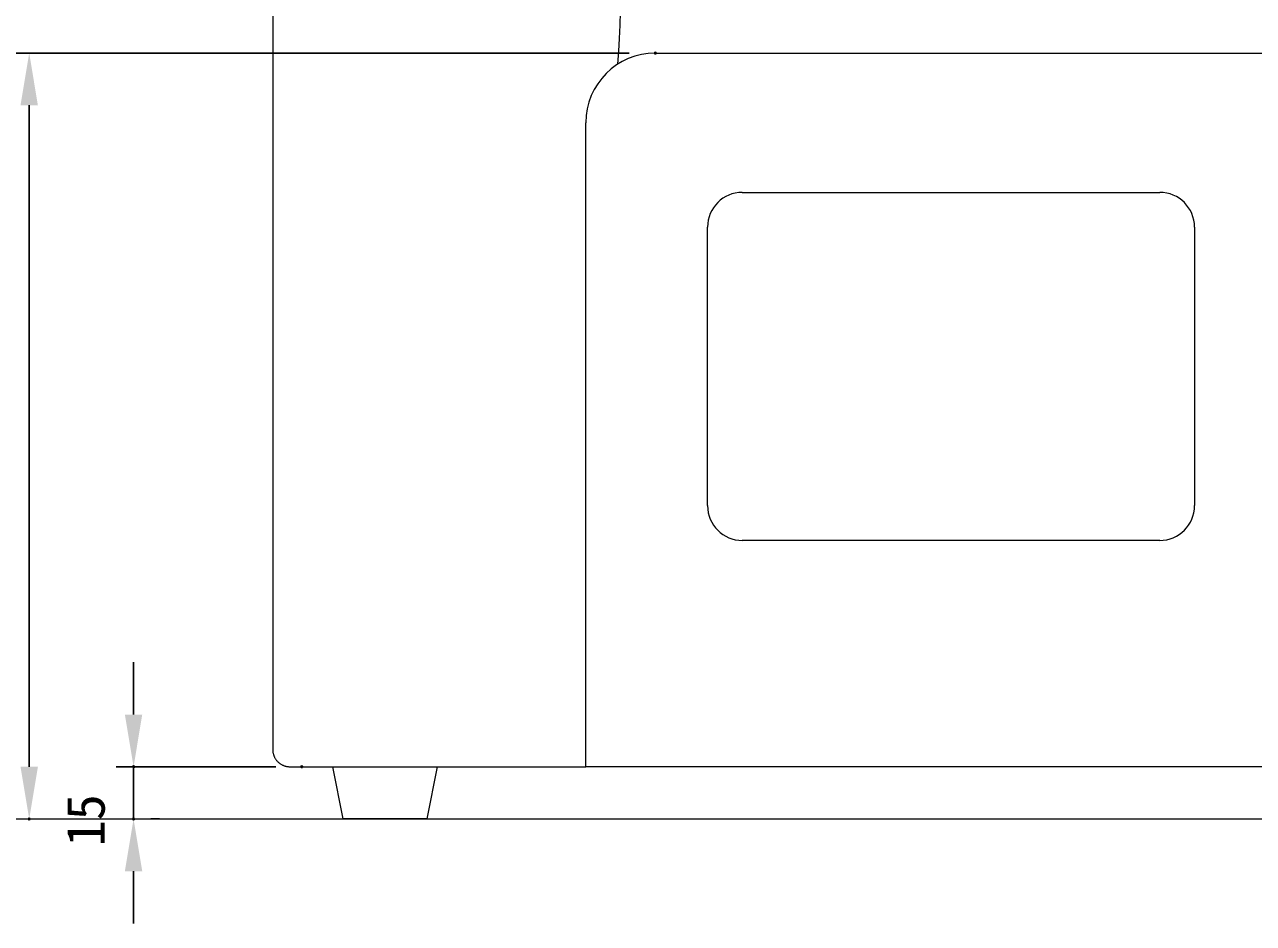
# Model space of a CAD drawing. Units: millimetres, scale not verified. Extents: x -203 to 203, y -143 to 143.
# Drawn here: x -158.3 to -87.6, y -100 to -48.4 of the extents above; entities that cross this region are included whole.
import ezdxf
from ezdxf.enums import TextEntityAlignment as Align

# ---------------------------------------------------------------- set-up
doc = ezdxf.new("R2010")
doc.units = ezdxf.units.MM
doc.header["$LTSCALE"] = 0.5
doc.header["$PDMODE"] = 32
doc.header["$PDSIZE"] = 0.1
doc.layers.add('0-1_DIMENSION_LINES$02_DIMENSI', color=7, linetype='Continuous', lineweight=25)
doc.layers.add('0-3_DIMENSION_LINES$03_LINES', color=7, linetype='Continuous', lineweight=18)
doc.layers.add('0-2_DEFPOINTS', color=7, linetype='Continuous')
doc.styles.add('ＭＳ ゴシック', font='')
doc.styles.get('ＭＳ ゴシック').set_extended_font_data('MS Gothic')

# ---------------------------------------------------------------- blocks, each defined once
blk = doc.blocks.new('D4')
at = {"layer": '0-1_DIMENSION_LINES$02_DIMENSI'}
for p, q in [((173, 197), (102, 197)), ((104, 191), (104, 115)), ((101, 109), (102, 109))]:
    blk.add_line(p, q, dxfattribs=at)
for points in [[(105, 191), (103, 191), (104, 197)], [(103, 115), (105, 115), (104, 109)]]:
    blk.add_solid(points, dxfattribs=at)
at = {"layer": '0-2_DEFPOINTS'}
for p in [(176, 197), (104, 109)]:
    blk.add_point(p, dxfattribs=at)
at = {"layer": '0-1_DIMENSION_LINES$02_DIMENSI', "style": 'ＭＳ ゴシック'}
blk.add_text('220', height=4.399, rotation=90, dxfattribs=at).set_placement((102, 144.429), align=Align.BOTTOM_LEFT)
blk = doc.blocks.new('D5')
at = {"layer": '0-1_DIMENSION_LINES$02_DIMENSI'}
for p, q in [((116, 121), (116, 126.999)), ((132.343, 115), (114, 115)), ((116, 109), (116, 115)), ((119, 109), (118, 109)), ((116, 103), (116, 97.001))]:
    blk.add_line(p, q, dxfattribs=at)
for points in [[(115, 121), (117, 121), (116, 115)], [(117, 103), (115, 103), (116, 109)]]:
    blk.add_solid(points, dxfattribs=at)
at = {"layer": '0-2_DEFPOINTS'}
for p in [(116, 115), (135.343, 115), (116, 109)]:
    blk.add_point(p, dxfattribs=at)
at = {"layer": '0-1_DIMENSION_LINES$02_DIMENSI', "style": 'ＭＳ ゴシック'}
blk.add_text('15', height=4.399, rotation=90, dxfattribs=at).set_placement((114, 105.857), align=Align.BOTTOM_LEFT)

msp = doc.modelspace()

# ---------------------------------------------------------------- linework, layer by layer
at = {"layer": '0-3_DIMENSION_LINES$03_LINES'}
for p, q in [((-122, -50), (14, -50)), ((-117, -58), (-93, -58)), ((-119, -76), (-119, -60)), ((-91, -60), (-91, -76)), ((-93, -78), (-117, -78)), ((18, -91), (-126, -91)), ((-174, -94), (176, -94))]:
    msp.add_line(p, q, dxfattribs=at)
for points in [[(-144, -1.9782), (-144, -90.0109), (-143.9994, -90.0447), (-143.9977, -90.0784), (-143.9948, -90.112), (-143.9908, -90.1456), (-143.9856, -90.179), (-143.9793, -90.2121), (-143.9719, -90.2451), (-143.9633, -90.2778), (-143.9537, -90.3101), (-143.9429, -90.3421), (-143.931, -90.3738), (-143.9181, -90.405), (-143.9041, -90.4357), (-143.8891, -90.466), (-143.8731, -90.4957), (-143.856, -90.5248), (-143.838, -90.5534), (-143.819, -90.5813), (-143.799, -90.6086), (-143.7782, -90.6351), (-143.7564, -90.6609), (-143.7338, -90.686)], [(-124.161, -50.634), (-124.1008, -49.8983), (-124.0547, -49.1527), (-124.0225, -48.3974), (-124.0044, -47.6323)], [(-143.7338, -90.686), (-143.7103, -90.7103), (-143.686, -90.7338), (-143.6609, -90.7564), (-143.6351, -90.7782), (-143.6086, -90.799), (-143.5813, -90.819), (-143.5534, -90.838), (-143.5248, -90.856), (-143.4957, -90.8731), (-143.466, -90.8891), (-143.4357, -90.9041), (-143.405, -90.9181), (-143.3738, -90.931), (-143.3421, -90.9429), (-143.3101, -90.9537), (-143.2778, -90.9633), (-143.2451, -90.9719), (-143.2121, -90.9793), (-143.179, -90.9856), (-143.1456, -90.9908), (-143.112, -90.9948), (-143.0784, -90.9977), (-143.0447, -90.9994), (-143.0109, -91), (-126, -91), (-126, -54)]]:
    msp.add_lwpolyline(points, dxfattribs=at)
msp.add_lwpolyline([(-135.1435, -94), (-139.9435, -94), (-140.5435, -91), (-134.5435, -91)], close=True, dxfattribs=at)
for centre, radius, start, end in [((-122, -54), 4, 90, 180), ((-117, -60), 2, 90, 180), ((-93, -60), 2, 0, 90), ((-117, -76), 2, 180, 270), ((-93, -76), 2, 270, 0)]:
    msp.add_arc(centre, radius, start, end, dxfattribs=at)

# ---------------------------------------------------------------- block references
at = {"layer": '0-1_DIMENSION_LINES$02_DIMENSI', "xscale": 0.5, "yscale": 0.5}
for name in ['D4', 'D5']:
    msp.add_blockref(name, (-210, -148.5), dxfattribs=at)

doc.saveas('drawing.dxf')
